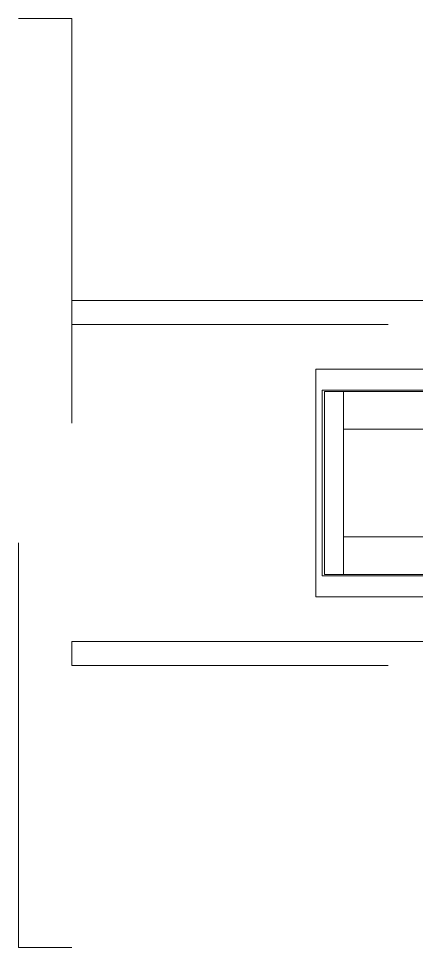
# Model space of a CAD drawing. Header units: inches. Extents: x 14 to 610, y 9 to 600.
# Drawn here: x 336.08 to 347.87, y 122.68 to 150.24 of the extents above; entities that cross this region are included whole.
import ezdxf

# ---------------------------------------------------------------- set-up
doc = ezdxf.new("R2010")
doc.units = ezdxf.units.IN
doc.header["$MEASUREMENT"] = 0
doc.linetypes.add('ACAD_ISO03W100', pattern=[30, 12, -18])
doc.layers.add('A-FURN', color=7, linetype='Continuous')
doc.styles.get("Standard").update_dxf_attribs({"font": 'arial.ttf'})

# ---------------------------------------------------------------- blocks, each defined once
blk = doc.blocks.new('P_5CLT120HW')
at = {"layer": 'A-FURN', "color": 5, "linetype": 'ACAD_ISO03W100', "lineweight": 0}
for p, q in [((-41.74, 13.78), (-40.165, 13.78)), ((-41.74, -13.78), (-41.74, 13.78)), ((-40.165, 13.78), (-40.165, -13.78)), ((-40.165, 5.413), (-0.787, 5.413)), ((-40.165, 4.705), (-40.165, 5.413)), ((-0.787, 4.705), (-40.165, 4.705)), ((-32.116, -1.594), (-32.116, 1.594)), ((-40.165, -4.705), (-0.787, -4.705)), ((-40.165, -5.413), (-40.165, -4.705)), ((-0.787, -5.413), (-40.165, -5.413)), ((-40.165, -13.78), (-41.74, -13.78))]:
    blk.add_line(p, q, dxfattribs=at)
at = {"layer": 'A-FURN', "color": 5, "lineweight": 0}
for p, q in [((-8.929, 3.375), (-32.929, 3.375)), ((-32.929, 3.375), (-32.929, -3.375)), ((-32.741, 2.75), (-9.116, 2.75)), ((-32.741, -2.75), (-32.741, 2.75)), ((-32.116, 2.719), (-32.679, 2.719)), ((-32.679, 2.719), (-32.679, -2.719)), ((-32.116, 1.594), (-32.116, 2.719)), ((-32.116, 2.719), (-9.679, 2.719)), ((-9.679, 1.594), (-32.116, 1.594)), ((-32.116, -2.719), (-32.116, -1.594)), ((-32.116, -1.594), (-9.679, -1.594)), ((-9.116, -2.75), (-32.741, -2.75)), ((-32.679, -2.719), (-32.116, -2.719)), ((-9.679, -2.719), (-32.116, -2.719)), ((-32.929, -3.375), (-8.929, -3.375))]:
    blk.add_line(p, q, dxfattribs=at)
at = {"layer": 'A-FURN', "color": 5}
blk.add_attdef('CAPTG', (2571.864, 5020.467, -57.068), '', height=1, dxfattribs=at)
at = {"layer": 'A-FURN', "color": 5, "flags": 1}
for tag in ['CAPPN', 'CAPPD', 'CAPMG', 'CAPMC', 'CAPGC', 'CAPALIAS1', 'CAPALIAS2', 'CAPALIAS3', 'CAPBLDG', 'CAPFLOOR', 'CAPDEPT', 'CAPPERSON', 'CAPPL', 'CAPQT', 'CAPDH']:
    blk.add_attdef(tag, (0, 0), '', height=0.001, dxfattribs=at)

msp = doc.modelspace()

# ---------------------------------------------------------------- block references
at = {"layer": 'A-FURN'}
msp.add_blockref('P_5CLT120HW', (377.82416, 136.46381), dxfattribs=at)

doc.saveas('drawing.dxf')
